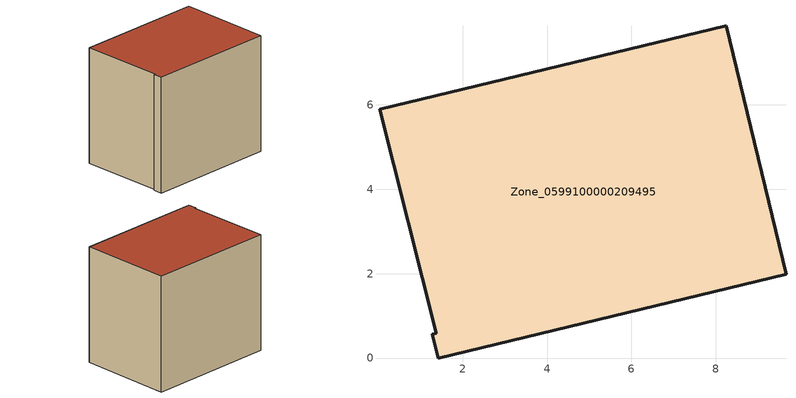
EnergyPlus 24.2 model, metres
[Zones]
Zone_0599100000209495
 floor ground (C_G): 0.03,5.9 8.25,7.87 9.66,1.99 1.42,0 1.28,0.57 1.37,0.59 z0
 wall outside (C_F): 9.66,1.99 8.25,7.87 0.03,5.9 1.37,0.59 1.28,0.57 1.42,0 9.66,1.99 z0:7.59
 roof outside (C_R): 8.25,7.87 0.03,5.9 1.37,0.59 1.28,0.57 1.42,0 9.66,1.99 z7.59
[BUILDING]
Pand.0599100000209495: North Axis=0; Terrain=City; Loads Convergence Tolerance Value=0.04; Temperature Convergence Tolerance Value=0.4; Solar Distribution=FullExterior; Maximum Number of Warmup Days=25; Minimum Number of Warmup Days=1
[Site:Location]
Rotterdam.The.Hague.AP_ZH_NLD Design_Conditions: Latitude=51.96; Longitude=4.45; Time Zone=1; Elevation=-4.5
[SITE:GROUNDTEMPERATURE:BUILDINGSURFACE]
18, 18, 18, 18, 18, 18, 18, 18, 18, 18, 18, 18
[MATERIAL] Thermal Absorptance=0.9; Solar Absorptance=0.7; Visible Absorptance=0.7
Name | Roughness | Thickness | Conductivity | Density | Specific Heat
G.TI.1965-1974 | MediumSmooth | 0.15 | 0.882353 | 540 | 1210
F.TI.1965-1974 | Rough | 0.3 | 0.697674 | 1920 | 840
R.TI.1965-1974 | MediumRough | 0.2 | 0.232558 | 1500 | 1000
[CONSTRUCTION]
C_G: G.TI.1965-1974
C_F: F.TI.1965-1974
C_R: R.TI.1965-1974
[ZONE]
Zone_0599100000209495: Type=1; Multiplier=1; Ceiling Height=Autocalculate; Volume=Autocalculate; Floor Area=autocalculate; Part of Total Floor Area=Yes
[ZONEINFILTRATION:DESIGNFLOWRATE]
Infil_Zone_0599100000209495: Zone or ZoneList or Space or SpaceList=Zone_0599100000209495; Schedule=AlwaysOn; Design Flow Rate Calculation Method=Flow/Area; Flow Rate per Floor Area=0.003; Constant Term Coefficient=1; Temperature Term Coefficient=0; Velocity Term Coefficient=0; Velocity Squared Term Coefficient=0
[HVACTEMPLATE:ZONE:IDEALLOADSAIRSYSTEM]
Zone_0599100000209495: Maximum Heating Supply Air Temperature=50; Minimum Cooling Supply Air Temperature=13; Maximum Heating Supply Air Humidity Ratio=0.0156; Minimum Cooling Supply Air Humidity Ratio=0.0077; Heating Limit=NoLimit; Cooling Limit=NoLimit; Dehumidification Control Type=ConstantSensibleHeatRatio; Cooling Sensible Heat Ratio=0.7; Dehumidification Setpoint=60; Humidification Control Type=None; Humidification Setpoint=30; Outdoor Air Method=None; Outdoor Air Flow Rate per Person=0.00944; Outdoor Air Flow Rate per Zone Floor Area=0; Outdoor Air Flow Rate per Zone=0; Demand Controlled Ventilation Type=None; Outdoor Air Economizer Type=NoEconomizer; Heat Recovery Type=None; Sensible Heat Recovery Effectiveness=0.7; Latent Heat Recovery Effectiveness=0.65
[ZONECONTROL:THERMOSTAT]
ThermostatControl_Zone_0599100000209495: Zone or ZoneList=Zone_0599100000209495; Control Type Schedule=DualSetpointControlType; Control 1=Thermostat_Zone_0599100000209495; Temperature Difference Between Cutout And Setpoint=0
[THERMOSTATSETPOINT:DUALSETPOINT]
Thermostat_Zone_0599100000209495: Heating Setpoint Temperature Schedule=HeatingSetpoint_Zone_0599100000209495; Cooling Setpoint Temperature Schedule=CoolingSetpoint_Zone_0599100000209495
[SCHEDULE:COMPACT]
HeatingSetpoint_Zone_0599100000209495: Through: 12/31, For: AllDays, Until: 24:00, 21
CoolingSetpoint_Zone_0599100000209495: Through: 12/31, For: AllDays, Until: 24:00, 24
DualSetpointControlType: Through: 12/31, For: AllDays, Until: 24:00, 4
AlwaysOn: Through: 12/31, For: AllDays, Until: 24:00, 1
